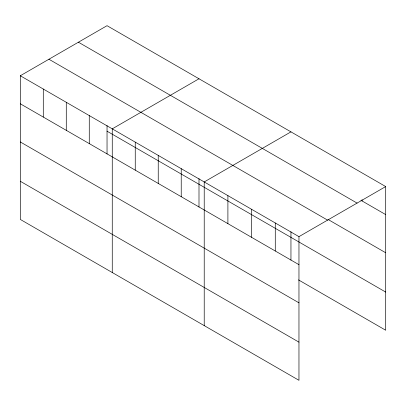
<?xml version="1.0" encoding="UTF-8"?>
<svg xmlns="http://www.w3.org/2000/svg" width="406" height="406" viewBox="0 0 406 406"><rect width="100%" height="100%" fill="white"/><g stroke="black" fill="none" stroke-linecap="round" stroke-linejoin="round"><path stroke-width="0.61" d="M20.3 75.76L298.963 236.647L298.963 380.315L20.3 219.433L20.3 75.76L107.037 25.685L385.7 186.567L385.7 330.24L298.491 279.891M198.996 78.774L112.259 128.854L112.259 272.522M290.955 131.869L204.218 181.944L204.218 325.617M298.963 236.647L385.7 186.567M360.939 200.3L385.7 214.596M78.414 42.209L357.077 203.096M328.099 219.504L385.7 252.76M48.923 59.235L327.586 220.118M107.037 131.194L385.7 292.076M20.3 103.789L298.963 264.676M20.3 141.953L298.963 302.835M20.3 181.269L298.963 342.156M362.015 199.676L362.015 200.924M290.955 231.669L290.955 260.15M275.278 222.97L275.278 250.999M251.588 209.298L251.588 237.322M227.903 195.621L227.903 223.65M198.996 178.579L198.996 207.06M181.228 168.673L181.228 196.702M158.238 155.402L158.238 183.431M135.249 142.125L135.249 170.155M107.037 125.484L107.037 153.965M89.269 115.578L89.269 143.607M66.279 102.307L66.279 130.336M43.29 89.036L43.29 117.065"/></g></svg>
